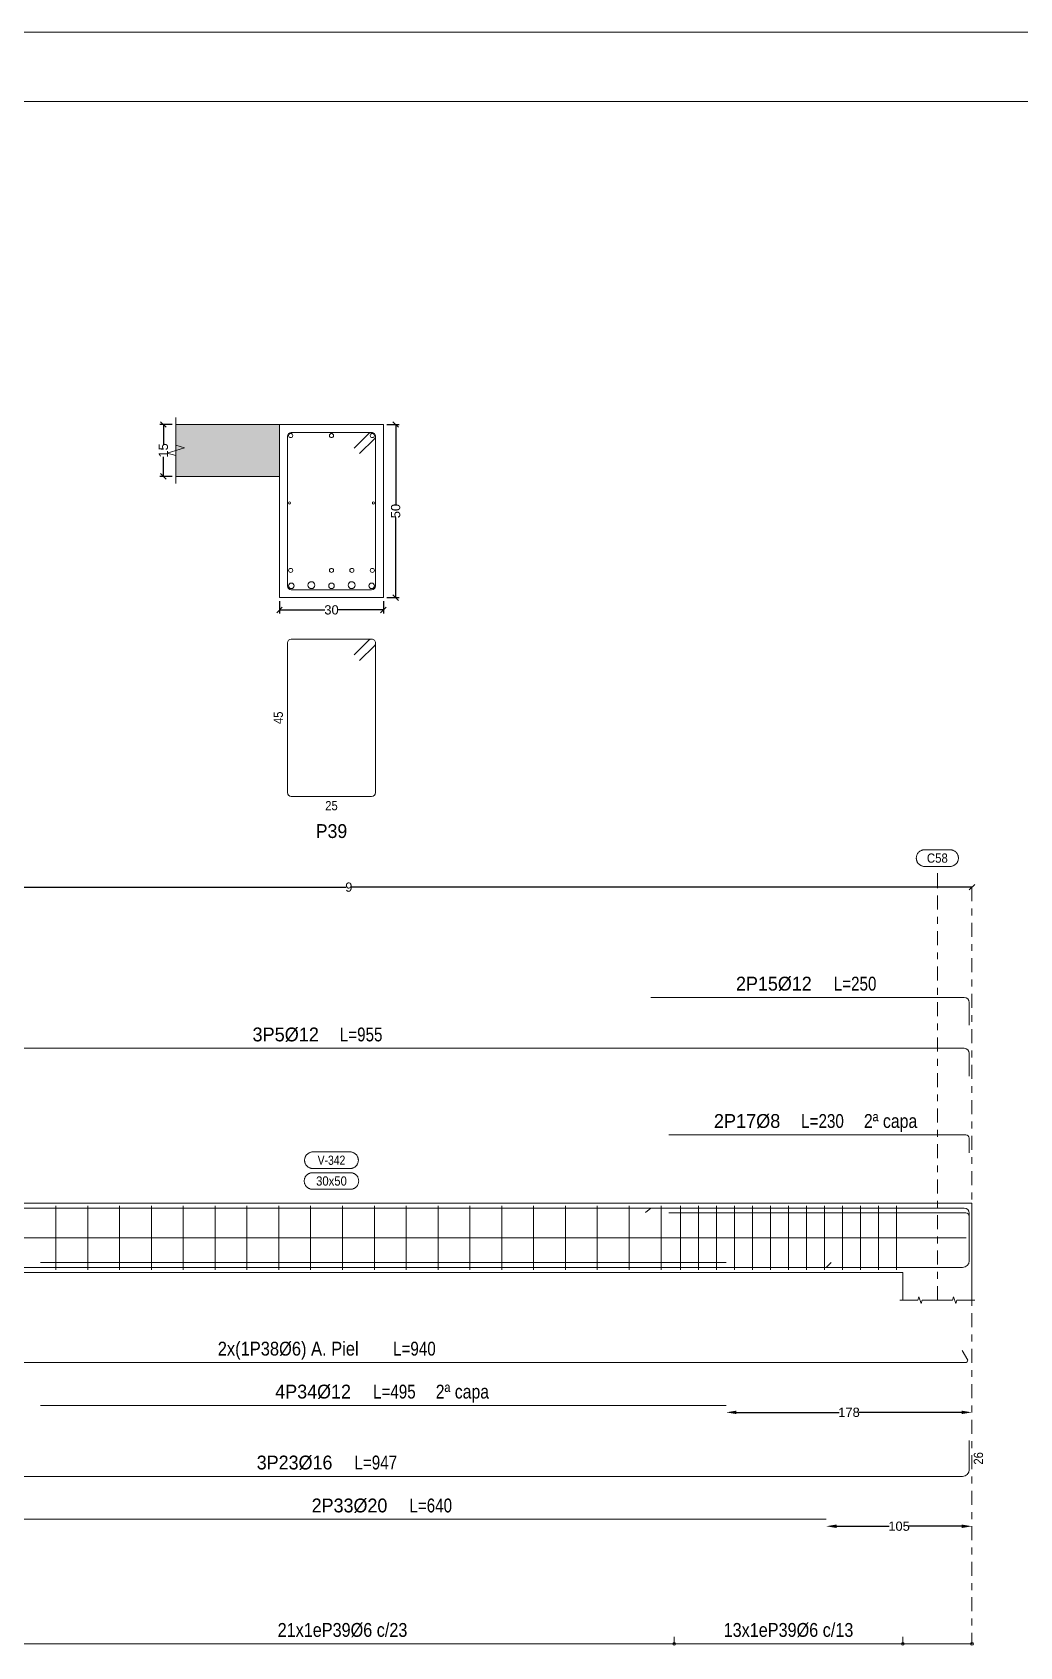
# Model space of a CAD drawing. Header units: millimetres. Extents: x 3 to 479, y -191 to 120.
# Drawn here: x 439.54 to 453.8, y 34.95 to 58.26 of the extents above; entities that cross this region are included whole.
import ezdxf
from ezdxf.enums import TextEntityAlignment as Align

# ---------------------------------------------------------------- set-up
doc = ezdxf.new("R2010")
doc.units = ezdxf.units.MM
doc.linetypes.add('CYPE_RAYAPUNTO', pattern=[0.4125, 0.2025, -0.105, 0, -0.105])
for name, color, linetype, lineweight in [('ALZ_ARM_LONG_ARM_TEXTOS', 3, 'Continuous', 9), ('ALZ_ARM_LONG_TXT_IND_CAPA_ARM_LONG', 3, 'Continuous', 9), ('ALZ_ARM_LONG_TXT_LONG', 3, 'Continuous', 9), ('ALZ_ARM_TRANS_TXT_EST', 3, 'Continuous', 9), ('ALZ_CONT_NUDOS', 122, 'Continuous', 9), ('ALZ_CONT_VIG_HORMIGON', 2, 'Continuous', 9), ('ALZ_COT_COT_ANCLAJES', 3, 'Continuous', 0), ('ALZ_COT_COT_ARM', 3, 'Continuous', 0), ('ALZ_COT_COT_EST', 3, 'Continuous', 0), ('ALZ_COT_COT_LIN_APOYOS', 2, 'CYPE_RAYAPUNTO', 0), ('ALZ_COT_LONGITUD_PROYECTADA', 122, 'Continuous', 0), ('ALZ_REF_COT_LIN_AUX_COTA', 2, 'CYPE_RAYAPUNTO', 9), ('ALZ_REF_REF_NOMBRE', 3, 'Continuous', 9), ('ALZ_REF_REF_REFERENCIA', 3, 'Continuous', 9), ('ALZ_REF_TEXTO_REF_NOMBRE', 3, 'Continuous', 9), ('ALZ_REF_TEXTO_REF_REFERENCIA', 3, 'Continuous', 9), ('ARM_LONGITUDINAL_Ø12', 171, 'Continuous', 9), ('ARM_LONGITUDINAL_Ø16', 212, 'Continuous', 9), ('ARM_LONGITUDINAL_Ø20', 30, 'Continuous', 9), ('ARM_LONGITUDINAL_Ø6', 151, 'Continuous', 9), ('ARM_LONGITUDINAL_Ø8', 32, 'Continuous', 9), ('ARM_TRANSVERSAL_Ø6', 151, 'Continuous', 9), ('RECUAD_LIMITES', 2, 'Continuous', 0), ('RECUAD_MARCO', 1, 'Continuous', 20), ('SEC_CONT_FORJADOS_SECCION', 8, 'Continuous', 9), ('SEC_CONT_VIG_HORMIGON_SECCION', 2, 'Continuous', 9), ('SEC_COTAS_SEC_DIM_VIGA', 122, 'Continuous', 0), ('SEC_COTAS_TEXTOS_DESPIECE_ESTRIBADO', 122, 'Continuous', 0), ('SEC_REF_TXT_POSICIONES_ARM_ESTRIBOS', 1, 'Continuous', 9)]:
    doc.layers.add(name, color=color, linetype=linetype, lineweight=lineweight)
doc.styles.add('CYPETXT_0.2_romans', font='arial.ttf', dxfattribs={"height": 0.133333})
doc.styles.add('CYPETXT_romans', font='arial.ttf', dxfattribs={"height": 0.2})
doc.dimstyles.new('cype_arrow', dxfattribs={"dimtxt": 0.18, "dimasz": 0.15, "dimexe": 0.05, "dimexo": 0.05, "dimgap": 0, "dimtad": 0, "dimdec": 4, "dimzin": 0, "dimdsep": 46, "dimtxsty": 'CYPETXT_0.2_romans', "dimcen": 0.09, "dimadec": 0, "dimazin": 0, "dimtfac": 1, "dimtdec": 4, "dimtofl": 0, "dimtmove": 2, "dimatfit": 3, "dimfxl": 1, "dimtolj": 1, "dimtzin": 0, "dimarcsym": 0})
doc.dimstyles.new('cype_oblique', dxfattribs={"dimtxt": 0.18, "dimasz": 0.18, "dimexe": 0.05, "dimexo": 0.05, "dimgap": 0, "dimtad": 0, "dimdec": 4, "dimzin": 0, "dimdsep": 46, "dimtxsty": 'CYPETXT_0.2_romans', "dimblk": 'OBLIQUE', "dimtsz": 0.04, "dimcen": 0.09, "dimadec": 0, "dimazin": 0, "dimtfac": 1, "dimtdec": 4, "dimtofl": 0, "dimtmove": 2, "dimatfit": 3, "dimfxl": 1, "dimtolj": 1, "dimtzin": 0, "dimarcsym": 0})

# ---------------------------------------------------------------- blocks, each defined once
blk = doc.blocks.new('*D867')
at = {"layer": 'Defpoints', "color": 0, "transparency": 16777216}
for p in [(443.114, 50.096), (444.614, 50.096), (444.614, 49.919)]:
    blk.add_point(p, dxfattribs=at)
at = {"layer": 'SEC_COTAS_SEC_DIM_VIGA', "color": 0, "lineweight": -2, "transparency": 16777216}
for p, q in [((443.074, 49.879), (443.154, 49.959)), ((443.114, 50.046), (443.114, 49.869)), ((443.114, 49.919), (443.769, 49.919)), ((444.614, 49.919), (443.959, 49.919)), ((444.574, 49.879), (444.654, 49.959)), ((444.614, 50.046), (444.614, 49.869))]:
    blk.add_line(p, q, dxfattribs=at)
at = {"layer": 'SEC_COTAS_SEC_DIM_VIGA', "color": 0, "transparency": 16777216, "insert": (443.864, 49.919), "char_height": 0.1333, "attachment_point": 5, "style": 'CYPETXT_0.2_romans'}
blk.add_mtext('\\A1;30', dxfattribs=at)
blk = doc.blocks.new('_OBLIQUE')
at = {"color": 0, "linetype": 'ByBlock', "lineweight": -2}
blk.add_line((-0.5, -0.5), (0.5, 0.5), dxfattribs=at)
blk = doc.blocks.new('*D868')
at = {"layer": 'Defpoints', "color": 0, "transparency": 16777216}
for p in [(441.436, 52.596), (441.614, 52.596), (441.614, 51.846)]:
    blk.add_point(p, dxfattribs=at)
at = {"layer": 'SEC_COTAS_SEC_DIM_VIGA', "color": 0, "lineweight": -2, "transparency": 16777216}
for p, q in [((441.564, 52.596), (441.386, 52.596)), ((441.476, 52.556), (441.396, 52.636)), ((441.436, 52.596), (441.436, 52.311)), ((441.436, 51.846), (441.436, 52.131)), ((441.564, 51.846), (441.386, 51.846)), ((441.476, 51.806), (441.396, 51.886))]:
    blk.add_line(p, q, dxfattribs=at)
at = {"layer": 'SEC_COTAS_SEC_DIM_VIGA', "color": 0, "transparency": 16777216, "insert": (441.436, 52.221), "char_height": 0.1333, "attachment_point": 5, "rotation": 90, "style": 'CYPETXT_0.2_romans'}
blk.add_mtext('\\A1;15', dxfattribs=at)
blk = doc.blocks.new('*D869')
at = {"layer": 'Defpoints', "color": 0, "transparency": 16777216}
for p in [(444.614, 52.596), (444.791, 52.596), (444.614, 50.096)]:
    blk.add_point(p, dxfattribs=at)
at = {"layer": 'SEC_COTAS_SEC_DIM_VIGA', "color": 0, "lineweight": -2, "transparency": 16777216}
for p, q in [((444.664, 52.596), (444.841, 52.596)), ((444.831, 52.556), (444.751, 52.636)), ((444.791, 52.596), (444.791, 51.441)), ((444.791, 50.096), (444.791, 51.251)), ((444.831, 50.056), (444.751, 50.136)), ((444.664, 50.096), (444.841, 50.096))]:
    blk.add_line(p, q, dxfattribs=at)
at = {"layer": 'SEC_COTAS_SEC_DIM_VIGA', "color": 0, "transparency": 16777216, "insert": (444.791, 51.346), "char_height": 0.1333, "attachment_point": 5, "rotation": 90, "style": 'CYPETXT_0.2_romans'}
blk.add_mtext('\\A1;50', dxfattribs=at)
blk = doc.blocks.new('*D880')
at = {"layer": 'ALZ_COT_LONGITUD_PROYECTADA', "color": 0, "lineweight": -2, "transparency": 16777216}
for p, q in [((435.074, 45.877), (435.154, 45.957)), ((435.114, 45.917), (444.07, 45.917)), ((453.114, 45.917), (444.158, 45.917)), ((453.074, 45.877), (453.154, 45.957))]:
    blk.add_line(p, q, dxfattribs=at)
at = {"layer": 'Defpoints', "color": 0, "transparency": 16777216}
for p in [(435.114, 45.917), (435.114, 45.917), (453.114, 45.917)]:
    blk.add_point(p, dxfattribs=at)
at = {"layer": 'ALZ_COT_LONGITUD_PROYECTADA', "color": 0, "transparency": 16777216, "insert": (444.114, 45.917), "char_height": 0.1333, "attachment_point": 5, "style": 'CYPETXT_0.2_romans'}
blk.add_mtext('\\A1;9', dxfattribs=at)
blk = doc.blocks.new('*D919')
at = {"layer": 'ALZ_COT_COT_ARM', "color": 0, "lineweight": -2, "transparency": 16777216}
for p, q in [((451.159, 36.692), (451.92, 36.692)), ((452.964, 36.692), (452.203, 36.692))]:
    blk.add_line(p, q, dxfattribs=at)
at = {"layer": 'ALZ_COT_COT_ARM', "color": 0, "transparency": 16777216}
for points in [[(451.159, 36.717), (451.159, 36.667), (451.009, 36.692)], [(452.964, 36.717), (452.964, 36.667), (453.114, 36.692)]]:
    blk.add_solid(points, dxfattribs=at)
at = {"layer": 'Defpoints', "color": 0, "transparency": 16777216}
for p in [(451.009, 36.692), (453.114, 36.692), (453.114, 36.692)]:
    blk.add_point(p, dxfattribs=at)
at = {"layer": 'ALZ_COT_COT_ARM', "color": 0, "transparency": 16777216, "insert": (452.061, 36.692), "char_height": 0.1333, "attachment_point": 5, "style": 'CYPETXT_0.2_romans'}
blk.add_mtext('\\A1;105', dxfattribs=at)
blk = doc.blocks.new('*D920')
at = {"layer": 'ALZ_COT_COT_ARM', "color": 0, "lineweight": -2, "transparency": 16777216}
for p, q in [((449.712, 38.336), (451.197, 38.336)), ((452.964, 38.336), (451.479, 38.336))]:
    blk.add_line(p, q, dxfattribs=at)
at = {"layer": 'ALZ_COT_COT_ARM', "color": 0, "transparency": 16777216}
for points in [[(449.712, 38.361), (449.712, 38.311), (449.562, 38.336)], [(452.964, 38.361), (452.964, 38.311), (453.114, 38.336)]]:
    blk.add_solid(points, dxfattribs=at)
at = {"layer": 'Defpoints', "color": 0, "transparency": 16777216}
for p in [(449.562, 38.336), (453.114, 38.336), (453.114, 38.336)]:
    blk.add_point(p, dxfattribs=at)
at = {"layer": 'ALZ_COT_COT_ARM', "color": 0, "transparency": 16777216, "insert": (451.338, 38.336), "char_height": 0.1333, "attachment_point": 5, "style": 'CYPETXT_0.2_romans'}
blk.add_mtext('\\A1;178', dxfattribs=at)

msp = doc.modelspace()

# ---------------------------------------------------------------- hatches: boundary and pattern name
at = {"layer": 'SEC_CONT_FORJADOS_SECCION', "true_color": 0xdad7d3}
msp.add_hatch(color=254, dxfattribs=at).paths.add_polyline_path([(441.61381, 51.84591), (443.11381, 51.84591), (443.11381, 52.59591), (441.61381, 52.59591)])

# ---------------------------------------------------------------- linework, layer by layer
at = {"layer": 'ALZ_CONT_NUDOS'}
for p, q in [((452.11381, 40.35576), (452.11381, 39.95576)), ((453.11381, 40.35576), (453.11381, 39.95576))]:
    msp.add_line(p, q, dxfattribs=at)
for points in [[(452.11381, 41.35576), (453.11381, 41.35576), (453.11381, 40.35576)], [(452.07381, 39.95576), (452.33381, 39.95576), (452.34881, 40.00576), (452.37881, 39.90576), (452.39381, 39.95576), (452.65381, 39.95576)], [(452.57381, 39.95576), (452.83381, 39.95576), (452.84881, 40.00576), (452.87881, 39.90576), (452.89381, 39.95576), (453.15381, 39.95576)]]:
    msp.add_lwpolyline(points, dxfattribs=at)
at = {"layer": 'ALZ_CONT_VIG_HORMIGON'}
for p, q in [((435.61381, 41.35576), (452.11381, 41.35576)), ((435.61381, 40.35576), (452.11381, 40.35576))]:
    msp.add_line(p, q, dxfattribs=at)
at = {"layer": 'ALZ_COT_COT_EST'}
for p, q in [((448.81381, 34.99563), (448.81381, 35.09563)), ((452.11381, 34.99563), (452.11381, 35.09563))]:
    msp.add_line(p, q, dxfattribs=at)
for points in [[(439.23219, 34.99563), (448.81381, 34.99563), (448.81381, 35.09563)], [(448.81381, 34.99563), (452.11381, 34.99563), (452.11381, 35.09563)], [(452.11381, 34.99563), (453.11381, 34.99563), (453.11381, 35.09563)]]:
    msp.add_lwpolyline(points, dxfattribs=at)
for centre in [(448.81381, 34.99563), (448.81381, 34.99563), (452.11381, 34.99563), (452.11381, 34.99563), (453.11381, 34.99563)]:
    msp.add_circle(centre, 0.02, dxfattribs=at)
at = {"layer": 'ALZ_COT_COT_LIN_APOYOS'}
msp.add_line((453.11381, 45.91658), (453.11381, 34.99563), dxfattribs=at)
at = {"layer": 'ALZ_REF_COT_LIN_AUX_COTA'}
for p, q in [((452.61381, 45.91658), (452.61381, 46.21658)), ((452.61381, 39.95576), (452.61381, 45.91658))]:
    msp.add_line(p, q, dxfattribs=at)
at = {"layer": 'ALZ_REF_REF_NOMBRE'}
for points in [[(444.13181, 42.09576), (444.13983, 42.09549), (444.14781, 42.09469), (444.15572, 42.09336), (444.16352, 42.0915), (444.17118, 42.08912), (444.17866, 42.08624), (444.18593, 42.08286), (444.19297, 42.07901), (444.19973, 42.07469), (444.20618, 42.06994), (444.21231, 42.06476), (444.21807, 42.05918), (444.22345, 42.05324), (444.22842, 42.04694), (444.23296, 42.04033), (444.23705, 42.03343), (444.24066, 42.02627), (444.2438, 42.01889), (444.24643, 42.01131), (444.24854, 42.00358), (444.25014, 41.99572), (444.25121, 41.98777), (444.25175, 41.97977), (444.25175, 41.97175), (444.25121, 41.96375), (444.25014, 41.9558), (444.24854, 41.94794), (444.24643, 41.94021), (444.2438, 41.93263), (444.24066, 41.92525), (444.23705, 41.91809), (444.23296, 41.91119), (444.22842, 41.90458), (444.22345, 41.89828), (444.21807, 41.89234), (444.21231, 41.88676), (444.20618, 41.88158), (444.19973, 41.87683), (444.19297, 41.87251), (444.18593, 41.86866), (444.17866, 41.86528), (444.17118, 41.8624), (444.16352, 41.86002), (444.15572, 41.85816), (444.14781, 41.85683), (444.13983, 41.85603), (444.13181, 41.85576), (443.59581, 41.85576), (443.5878, 41.85603), (443.57982, 41.85683), (443.57191, 41.85816), (443.56411, 41.86002), (443.55645, 41.8624), (443.54897, 41.86528), (443.54169, 41.86866), (443.53466, 41.87251), (443.5279, 41.87683), (443.52144, 41.88158), (443.51532, 41.88676), (443.50955, 41.89234), (443.50418, 41.89828), (443.49921, 41.90458), (443.49467, 41.91119), (443.49058, 41.91809), (443.48696, 41.92525), (443.48383, 41.93263), (443.4812, 41.94021), (443.47908, 41.94794), (443.47749, 41.9558), (443.47642, 41.96375), (443.47588, 41.97175), (443.47588, 41.97977), (443.47642, 41.98777), (443.47749, 41.99572), (443.47908, 42.00358), (443.4812, 42.01131), (443.48383, 42.01889), (443.48696, 42.02627), (443.49058, 42.03343), (443.49467, 42.04033), (443.49921, 42.04694), (443.50418, 42.05324), (443.50955, 42.05918), (443.51532, 42.06476), (443.52144, 42.06994), (443.5279, 42.07469), (443.53466, 42.07901), (443.54169, 42.08286), (443.54897, 42.08624), (443.55645, 42.08912), (443.56411, 42.0915), (443.57191, 42.09336), (443.57982, 42.09469), (443.5878, 42.09549), (443.59581, 42.09576), (444.13181, 42.09576)], [(444.13681, 41.79576), (444.14483, 41.79549), (444.15281, 41.79469), (444.16072, 41.79336), (444.16852, 41.7915), (444.17618, 41.78912), (444.18366, 41.78624), (444.19093, 41.78286), (444.19797, 41.77901), (444.20473, 41.77469), (444.21118, 41.76994), (444.21731, 41.76476), (444.22307, 41.75918), (444.22845, 41.75324), (444.23342, 41.74694), (444.23796, 41.74033), (444.24205, 41.73343), (444.24566, 41.72627), (444.2488, 41.71889), (444.25143, 41.71131), (444.25354, 41.70358), (444.25514, 41.69572), (444.25621, 41.68777), (444.25675, 41.67977), (444.25675, 41.67175), (444.25621, 41.66375), (444.25514, 41.6558), (444.25354, 41.64794), (444.25143, 41.64021), (444.2488, 41.63263), (444.24566, 41.62525), (444.24205, 41.61809), (444.23796, 41.61119), (444.23342, 41.60458), (444.22845, 41.59828), (444.22307, 41.59234), (444.21731, 41.58676), (444.21118, 41.58158), (444.20473, 41.57683), (444.19797, 41.57251), (444.19093, 41.56866), (444.18366, 41.56528), (444.17618, 41.5624), (444.16852, 41.56002), (444.16072, 41.55816), (444.15281, 41.55683), (444.14483, 41.55603), (444.13681, 41.55576), (443.59081, 41.55576), (443.5828, 41.55603), (443.57482, 41.55683), (443.56691, 41.55816), (443.55911, 41.56002), (443.55145, 41.5624), (443.54397, 41.56528), (443.53669, 41.56866), (443.52966, 41.57251), (443.5229, 41.57683), (443.51644, 41.58158), (443.51032, 41.58676), (443.50455, 41.59234), (443.49918, 41.59828), (443.49421, 41.60458), (443.48967, 41.61119), (443.48558, 41.61809), (443.48196, 41.62525), (443.47883, 41.63263), (443.4762, 41.64021), (443.47408, 41.64794), (443.47249, 41.6558), (443.47142, 41.66375), (443.47088, 41.67175), (443.47088, 41.67977), (443.47142, 41.68777), (443.47249, 41.69572), (443.47408, 41.70358), (443.4762, 41.71131), (443.47883, 41.71889), (443.48196, 41.72627), (443.48558, 41.73343), (443.48967, 41.74033), (443.49421, 41.74694), (443.49918, 41.75324), (443.50455, 41.75918), (443.51032, 41.76476), (443.51644, 41.76994), (443.5229, 41.77469), (443.52966, 41.77901), (443.53669, 41.78286), (443.54397, 41.78624), (443.55145, 41.78912), (443.55911, 41.7915), (443.56691, 41.79336), (443.57482, 41.79469), (443.5828, 41.79549), (443.59081, 41.79576), (444.13681, 41.79576)]]:
    msp.add_lwpolyline(points, close=True, dxfattribs=at)
at = {"layer": 'ALZ_REF_REF_REFERENCIA'}
msp.add_lwpolyline([(452.79781, 46.45658), (452.80583, 46.45631), (452.81381, 46.4555), (452.82172, 46.45417), (452.82952, 46.45231), (452.83718, 46.44994), (452.84466, 46.44705), (452.85193, 46.44368), (452.85897, 46.43982), (452.86573, 46.43551), (452.87218, 46.43075), (452.87831, 46.42557), (452.88407, 46.42), (452.88945, 46.41405), (452.89442, 46.40776), (452.89896, 46.40115), (452.90305, 46.39425), (452.90666, 46.38709), (452.9098, 46.3797), (452.91243, 46.37213), (452.91454, 46.36439), (452.91614, 46.35653), (452.91721, 46.34859), (452.91775, 46.34059), (452.91775, 46.33257), (452.91721, 46.32456), (452.91614, 46.31662), (452.91454, 46.30876), (452.91243, 46.30102), (452.9098, 46.29345), (452.90666, 46.28606), (452.90305, 46.27891), (452.89896, 46.27201), (452.89442, 46.26539), (452.88945, 46.2591), (452.88407, 46.25315), (452.87831, 46.24758), (452.87218, 46.2424), (452.86573, 46.23764), (452.85897, 46.23333), (452.85193, 46.22947), (452.84466, 46.2261), (452.83718, 46.22322), (452.82952, 46.22084), (452.82172, 46.21898), (452.81381, 46.21765), (452.80583, 46.21684), (452.79781, 46.21658), (452.42981, 46.21658), (452.4218, 46.21684), (452.41382, 46.21765), (452.40591, 46.21898), (452.39811, 46.22084), (452.39045, 46.22322), (452.38297, 46.2261), (452.37569, 46.22947), (452.36866, 46.23333), (452.3619, 46.23764), (452.35544, 46.2424), (452.34932, 46.24758), (452.34355, 46.25315), (452.33818, 46.2591), (452.33321, 46.26539), (452.32867, 46.27201), (452.32458, 46.27891), (452.32096, 46.28606), (452.31783, 46.29345), (452.3152, 46.30102), (452.31308, 46.30876), (452.31149, 46.31662), (452.31042, 46.32456), (452.30988, 46.33257), (452.30988, 46.34059), (452.31042, 46.34859), (452.31149, 46.35653), (452.31308, 46.36439), (452.3152, 46.37213), (452.31783, 46.3797), (452.32096, 46.38709), (452.32458, 46.39425), (452.32867, 46.40115), (452.33321, 46.40776), (452.33818, 46.41405), (452.34355, 46.42), (452.34932, 46.42557), (452.35544, 46.43075), (452.3619, 46.43551), (452.36866, 46.43982), (452.37569, 46.44368), (452.38297, 46.44705), (452.39045, 46.44994), (452.39811, 46.45231), (452.40591, 46.45417), (452.41382, 46.4555), (452.4218, 46.45631), (452.42981, 46.45658), (452.79781, 46.45658)], close=True, dxfattribs=at)
at = {"layer": 'ARM_LONGITUDINAL_Ø12'}
msp.add_line((448.47381, 41.28376), (448.39724, 41.21944), dxfattribs=at)
for points in [[(453.07381, 43.92472), (453.07381, 44.25272), (453.06833, 44.28027), (453.05273, 44.30363), (453.02937, 44.31924), (453.00181, 44.32472), (448.47381, 44.32472)], [(453.07381, 43.19098), (453.07381, 43.51898), (453.06833, 43.54653), (453.05273, 43.56989), (453.02937, 43.5855), (453.00181, 43.59098), (434.37381, 43.59098)], [(453.07381, 40.88376), (453.07381, 41.21176), (453.06833, 41.23931), (453.05273, 41.26267), (453.02937, 41.27828), (453.00181, 41.28376), (434.37381, 41.28376)], [(453.07381, 40.88376), (453.07381, 41.21176), (453.06833, 41.23931), (453.05273, 41.26267), (453.02937, 41.27828), (453.00181, 41.28376), (448.47381, 41.28376)], [(439.6621, 40.49709), (449.5621, 40.49709)], [(439.6621, 38.43575), (449.5621, 38.43575)]]:
    msp.add_lwpolyline(points, dxfattribs=at)
for centre in [(443.27381, 52.43591), (443.86381, 52.43591), (444.45381, 52.43591), (443.27381, 50.48924), (443.86381, 50.48924), (444.15881, 50.48924), (444.45381, 50.48924)]:
    msp.add_circle(centre, 0.03, dxfattribs=at)
at = {"layer": 'ARM_LONGITUDINAL_Ø16'}
for points in [[(453.07381, 40.94776), (453.07381, 40.52376), (453.06651, 40.48702), (453.0457, 40.45588), (453.01455, 40.43507), (452.97781, 40.42776), (434.65381, 40.42776)], [(453.07381, 37.93201), (453.07381, 37.50801), (453.06651, 37.47127), (453.0457, 37.44013), (453.01455, 37.41932), (452.97781, 37.41201), (434.65381, 37.41201)]]:
    msp.add_lwpolyline(points, dxfattribs=at)
for centre in [(443.28381, 50.26591), (443.86381, 50.26591), (444.44381, 50.26591)]:
    msp.add_circle(centre, 0.04, dxfattribs=at)
at = {"layer": 'ARM_LONGITUDINAL_Ø20'}
msp.add_line((451.00916, 40.42776), (451.07987, 40.49847), dxfattribs=at)
for points in [[(438.20916, 40.42776), (451.00916, 40.42776)], [(438.20916, 36.79201), (451.00916, 36.79201)]]:
    msp.add_lwpolyline(points, dxfattribs=at)
for centre in [(443.57381, 50.27591), (444.15381, 50.27591)]:
    msp.add_circle(centre, 0.05, dxfattribs=at)
at = {"layer": 'ARM_LONGITUDINAL_Ø6'}
for points in [[(434.47381, 40.85576), (453.03224, 40.85576)], [(434.47381, 39.05576), (453.03224, 39.05576), (453.0433, 39.06504), (453.05052, 39.07754), (453.05303, 39.09176), (452.97381, 39.22897)]]:
    msp.add_lwpolyline(points, dxfattribs=at)
for centre in [(443.25881, 51.46258), (444.46881, 51.46258)]:
    msp.add_circle(centre, 0.015, dxfattribs=at)
at = {"layer": 'ARM_LONGITUDINAL_Ø8'}
for points in [[(453.07381, 42.08172), (453.07381, 42.29372), (453.07016, 42.31208), (453.05975, 42.32766), (453.04418, 42.33806), (453.02581, 42.34172), (448.73381, 42.34172)], [(453.07381, 40.95443), (453.07381, 41.16643), (453.07016, 41.1848), (453.05975, 41.20037), (453.04418, 41.21077), (453.02581, 41.21443), (448.73381, 41.21443)]]:
    msp.add_lwpolyline(points, dxfattribs=at)
at = {"layer": 'ARM_TRANSVERSAL_Ø6'}
for p, q in [((439.883, 41.31576), (439.883, 40.39576)), ((440.343, 41.31576), (440.343, 40.39576)), ((440.803, 41.31576), (440.803, 40.39576)), ((441.263, 41.31576), (441.263, 40.39576)), ((441.723, 41.31576), (441.723, 40.39576)), ((442.183, 41.31576), (442.183, 40.39576)), ((442.643, 41.31576), (442.643, 40.39576)), ((443.103, 41.31576), (443.103, 40.39576)), ((443.563, 41.31576), (443.563, 40.39576)), ((444.023, 41.31576), (444.023, 40.39576)), ((444.483, 41.31576), (444.483, 40.39576)), ((444.943, 41.31576), (444.943, 40.39576)), ((445.403, 41.31576), (445.403, 40.39576)), ((445.863, 41.31576), (445.863, 40.39576)), ((446.323, 41.31576), (446.323, 40.39576)), ((446.783, 41.31576), (446.783, 40.39576)), ((447.243, 41.31576), (447.243, 40.39576)), ((447.703, 41.31576), (447.703, 40.39576)), ((448.163, 41.31576), (448.163, 40.39576)), ((448.623, 41.31576), (448.623, 40.39576)), ((448.90381, 41.31576), (448.90381, 40.39576)), ((449.16381, 41.31576), (449.16381, 40.39576)), ((449.42381, 41.31576), (449.42381, 40.39576)), ((449.68381, 41.31576), (449.68381, 40.39576)), ((449.94381, 41.31576), (449.94381, 40.39576)), ((450.20381, 41.31576), (450.20381, 40.39576)), ((450.46381, 41.31576), (450.46381, 40.39576)), ((450.72381, 41.31576), (450.72381, 40.39576)), ((450.98381, 41.31576), (450.98381, 40.39576)), ((451.24381, 41.31576), (451.24381, 40.39576)), ((451.50381, 41.31576), (451.50381, 40.39576)), ((451.76381, 41.31576), (451.76381, 40.39576)), ((452.02381, 41.31576), (452.02381, 40.39576))]:
    msp.add_line(p, q, dxfattribs=at)
for points in [[(444.27057, 52.17489), (444.4827, 52.38702), (444.48954, 52.39535), (444.49463, 52.40486), (444.49776, 52.41518), (444.49881, 52.42591), (444.49776, 52.43664), (444.49463, 52.44696), (444.48954, 52.45647), (444.4827, 52.4648), (444.47437, 52.47164), (444.46486, 52.47672), (444.45454, 52.47985), (444.44381, 52.48091), (443.28381, 52.48091), (443.26277, 52.47672), (443.24492, 52.4648), (443.233, 52.44696), (443.22881, 52.42591), (443.22881, 50.26591), (443.233, 50.24486), (443.24492, 50.22702), (443.26277, 50.2151), (443.28381, 50.21091), (444.44381, 50.21091), (444.46486, 50.2151), (444.4827, 50.22702), (444.49463, 50.24486), (444.49881, 50.26591), (444.49881, 52.42591), (444.49776, 52.43664), (444.49463, 52.44696), (444.48954, 52.45647), (444.4827, 52.4648), (444.47437, 52.47164), (444.46486, 52.47672), (444.45454, 52.47985), (444.44381, 52.48091), (444.43308, 52.47985), (444.42277, 52.47672), (444.41326, 52.47164), (444.40492, 52.4648), (444.19279, 52.25267)], [(444.27057, 49.19055), (444.4827, 49.40268), (444.48954, 49.41102), (444.49463, 49.42053), (444.49776, 49.43085), (444.49881, 49.44158), (444.49776, 49.45231), (444.49463, 49.46262), (444.48954, 49.47213), (444.4827, 49.48047), (444.47437, 49.48731), (444.46486, 49.49239), (444.45454, 49.49552), (444.44381, 49.49658), (443.28381, 49.49658), (443.26277, 49.49239), (443.24492, 49.48047), (443.233, 49.46262), (443.22881, 49.44158), (443.22881, 47.28158), (443.233, 47.26053), (443.24492, 47.24268), (443.26277, 47.23076), (443.28381, 47.22658), (444.44381, 47.22658), (444.46486, 47.23076), (444.4827, 47.24268), (444.49463, 47.26053), (444.49881, 47.28158), (444.49881, 49.44158), (444.49776, 49.45231), (444.49463, 49.46262), (444.48954, 49.47213), (444.4827, 49.48047), (444.47437, 49.48731), (444.46486, 49.49239), (444.45454, 49.49552), (444.44381, 49.49658), (444.43308, 49.49552), (444.42277, 49.49239), (444.41326, 49.48731), (444.40492, 49.48047), (444.19279, 49.26833)]]:
    msp.add_lwpolyline(points, dxfattribs=at)
at = {"layer": 'RECUAD_LIMITES'}
msp.add_lwpolyline([(329.46093, 21.25684), (478.96093, 21.25684), (478.96093, 58.25684), (329.46093, 58.25684), (329.46093, 21.25684)], close=True, dxfattribs=at)
at = {"layer": 'RECUAD_MARCO'}
msp.add_lwpolyline([(331.96093, 22.25684), (477.96093, 22.25684), (477.96093, 57.25684), (331.96093, 57.25684), (331.96093, 22.25684)], close=True, dxfattribs=at)
at = {"layer": 'SEC_CONT_FORJADOS_SECCION'}
for points in [[(441.61381, 51.74591), (441.61381, 52.14591), (441.48881, 52.18341), (441.73881, 52.25841), (441.61381, 52.29591), (441.61381, 52.69591)], [(441.61381, 51.84591), (443.11381, 51.84591), (443.11381, 52.59591), (441.61381, 52.59591)]]:
    msp.add_lwpolyline(points, dxfattribs=at)
at = {"layer": 'SEC_CONT_FORJADOS_SECCION', "color": 254, "true_color": 0xdad7d3}
msp.add_lwpolyline([(441.61381, 51.84591), (443.11381, 51.84591), (443.11381, 52.59591), (441.61381, 52.59591)], close=True, dxfattribs=at)
at = {"layer": 'SEC_CONT_VIG_HORMIGON_SECCION'}
msp.add_lwpolyline([(444.61381, 52.59591), (443.11381, 52.59591), (443.11381, 50.09591), (444.61381, 50.09591), (444.61381, 52.59591)], close=True, dxfattribs=at)

# ---------------------------------------------------------------- texts
at = {"layer": 'ALZ_ARM_LONG_ARM_TEXTOS', "style": 'CYPETXT_romans'}
for s, width, p in [('2P15%%c12', 0.92633, (450.25281, 44.42472)), ('3P5%%c12', 0.935124, (443.20281, 43.69098)), ('2P17%%c8', 0.935124, (449.86631, 42.44172)), ('2x(1P38%%c6) A. Piel', 0.851134, (443.23881, 39.15576)), ('4P34%%c12', 0.92633, (443.5986, 38.53575)), ('3P23%%c16', 0.92633, (443.33081, 37.51201)), ('2P33%%c20', 0.92633, (444.12416, 36.89201))]:
    msp.add_text(s, height=0.2, dxfattribs=dict(at, width=width)).set_placement(p, align=Align.CENTER)
at = {"layer": 'ALZ_ARM_LONG_TXT_IND_CAPA_ARM_LONG', "style": 'CYPETXT_romans', "width": 0.816999}
for p in [(451.93831, 42.44172), (445.7546, 38.53575)]:
    msp.add_text('2ª capa', height=0.2, dxfattribs=at).set_placement(p, align=Align.CENTER)
at = {"layer": 'ALZ_ARM_LONG_TXT_LONG', "style": 'CYPETXT_romans', "width": 0.785606}
for s, p in [(' L=250', (451.39531, 44.42472)), (' L=955', (444.26131, 43.69098)), (' L=230', (450.92481, 42.44172)), (' L=940', (445.03081, 39.15576)), (' L=495', (444.7411, 38.53575)), (' L=947', (444.47331, 37.51201)), (' L=640', (445.26666, 36.89201))]:
    msp.add_text(s, height=0.2, dxfattribs=at).set_placement(p, align=Align.CENTER)
at = {"layer": 'ALZ_ARM_TRANS_TXT_EST', "style": 'CYPETXT_romans', "width": 0.837616}
for s, p in [('21x1eP39%%c6 c/23', (444.023, 35.09563)), ('13x1eP39%%c6 c/13', (450.46381, 35.09563))]:
    msp.add_text(s, height=0.2, dxfattribs=at).set_placement(p, align=Align.CENTER)
at = {"layer": 'ALZ_COT_COT_ANCLAJES', "style": 'CYPETXT_romans', "width": 0.872274}
msp.add_text('26', height=0.133333, rotation=90, dxfattribs=at).set_placement((453.14048, 37.67201), align=Align.TOP_CENTER)
at = {"layer": 'ALZ_REF_TEXTO_REF_NOMBRE', "style": 'CYPETXT_romans'}
for s, width, p in [('V-342', 0.803518, (443.86381, 41.97576)), ('30x50', 0.876123, (443.86381, 41.67576))]:
    msp.add_text(s, height=0.133333, dxfattribs=dict(at, width=width)).set_placement(p, align=Align.MIDDLE_CENTER)
at = {"layer": 'ALZ_REF_TEXTO_REF_REFERENCIA', "style": 'CYPETXT_romans', "width": 0.8832}
msp.add_text('C58', height=0.133333, dxfattribs=at).set_placement((452.61381, 46.33658), align=Align.MIDDLE_CENTER)
at = {"layer": 'SEC_COTAS_TEXTOS_DESPIECE_ESTRIBADO', "style": 'CYPETXT_romans', "width": 0.872274}
msp.add_text('45', height=0.133333, rotation=90, dxfattribs=at).set_placement((443.16215, 48.36158), align=Align.CENTER)
msp.add_text('25', height=0.133333, dxfattribs=at).set_placement((443.86381, 47.15991), align=Align.TOP_CENTER)
at = {"layer": 'SEC_REF_TXT_POSICIONES_ARM_ESTRIBOS', "style": 'CYPETXT_romans', "width": 0.91451}
msp.add_text('P39', height=0.2, dxfattribs=at).set_placement((443.86381, 46.72658), align=Align.MIDDLE_CENTER)

# ---------------------------------------------------------------- dimensions: what is measured, and where the dimension line sits
at = {"layer": 'ALZ_COT_COT_ARM'}
for p1, p2, text, picture, middle in [((449.5621, 38.33575), (453.11381, 38.33575), '178', '*D920', (451.33796, 38.33575)), ((451.00916, 36.69201), (453.11381, 36.69201), '105', '*D919', (452.06149, 36.69201))]:
    dim = msp.add_aligned_dim(p1=p1, p2=p2, distance=0, text=text, dimstyle='cype_arrow', override={"dimexe": 0, "dimexo": 0}, dxfattribs=at)
    dim.commit()
    dim.dimension.update_dxf_attribs({"geometry": picture, "text_midpoint": middle})
at = {"layer": 'ALZ_COT_LONGITUD_PROYECTADA'}
dim = msp.add_aligned_dim(p1=(453.11381, 45.91658), p2=(435.11381, 45.91658), distance=0, text='9', dimstyle='cype_oblique', override={"dimexe": 0, "dimexo": 0}, dxfattribs=at)
dim.commit()
dim.dimension.update_dxf_attribs({"geometry": '*D880', "text_midpoint": (444.11381, 45.91658)})
at = {"layer": 'SEC_COTAS_SEC_DIM_VIGA'}
for p1, p2, distance, text, picture, middle in [((441.61381, 51.84591), (441.61381, 52.59591), 0.17733, '15', '*D868', (441.43648, 52.22091)), ((444.61381, 50.09591), (444.61381, 52.59591), -0.17733, '50', '*D869', (444.79115, 51.34591)), ((443.11381, 50.09591), (444.61381, 50.09591), -0.17733, '30', '*D867', (443.86381, 49.91858))]:
    dim = msp.add_aligned_dim(p1=p1, p2=p2, distance=distance, text=text, dimstyle='cype_oblique', dxfattribs=at)
    dim.commit()
    dim.dimension.update_dxf_attribs({"geometry": picture, "text_midpoint": middle})

doc.saveas('drawing.dxf')
